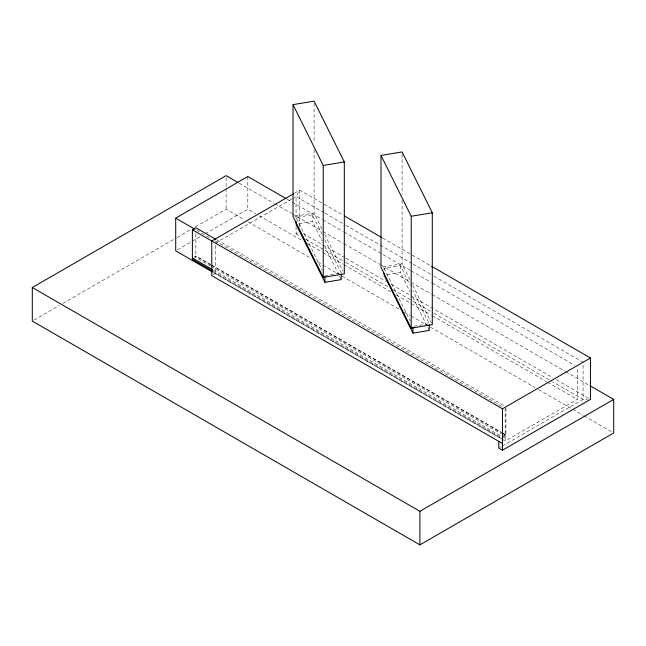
<?xml version="1.0" encoding="UTF-8"?>
<svg xmlns="http://www.w3.org/2000/svg" width="646" height="646" viewBox="0 0 646 646"><rect width="100%" height="100%" fill="white"/><g stroke="black" fill="none" stroke-linecap="round" stroke-linejoin="round"><path stroke-width="0.48" stroke-dasharray="3.23 2.42" d="M34.044 320.077L59.359 305.461M62.856 303.442L176.342 237.922M177.214 237.421L191.184 229.354M195.544 226.835L226.1 209.199L244.43 219.777M177.448 249.816L191.345 241.79M192.217 241.289L200.034 236.775M205.242 233.771L247.806 209.191L255.671 213.737M294.519 193.194L299.744 190.174L343.389 215.376M291.726 199.057L215.441 243.098L215.441 273.533L502.459 439.24M292.598 198.556L296.062 196.554L299.744 190.174L299.744 227.626M194.026 257.027L195.867 255.961L210.717 264.537M193.202 258.844L195.673 257.423L210.523 265.99M213.228 274.808L215.441 273.533M296.062 226.673L296.062 233.699L299.744 231.575M502.459 437.003L505.947 434.984L505.947 406.794M502.459 438.343L505.753 436.446L505.753 435.097L502.257 433.078M502.548 439.514L505.172 441.032L577.266 399.406L577.266 366.734M499.649 447.573L501.385 446.572M502.257 446.071L583.08 399.406L587.682 399.406M294.931 216.2L314.093 213.027L322.096 229.136M322.168 234.458L312.406 214.787L296.07 217.492L322.265 270.238M298.953 223.726L312.406 221.505L322.168 241.168M324.93 275.6L340.297 273.056M382.916 267L402.078 263.826L410.081 279.928M384.055 270.206L384.055 268.292L400.391 265.587L410.153 285.249M386.938 274.526L400.391 272.297L410.153 291.968M413.876 326.238L429.243 323.694L412.818 290.619M382.674 238.051L430.688 265.772M323.977 212.671L296.062 196.554L296.062 219.64M324.849 213.172L344.916 224.76M345.788 225.26L412.091 263.536M412.964 264.044L433.03 275.624M433.902 276.133L583.08 362.261L583.08 399.406L552.548 381.778M287.131 199.226L291.499 201.746M292.372 202.255L322.088 219.406M322.96 219.915L343.058 231.518M343.938 232.019L410.347 270.367M411.227 270.876L431.326 282.48M432.198 282.98L574.641 365.224M239.198 183.189L274.114 203.345M274.986 203.853L291.572 213.43M292.444 213.931L322.128 231.066M323 231.575L343.074 243.162M343.955 243.671L379.743 264.335M380.615 264.836L410.299 281.971M411.171 282.48L431.245 294.067M432.126 294.576L564.814 371.184M565.686 371.684L589.257 385.299M303.232 233.586L345.142 257.778M346.014 258.287L386.171 281.47M391.403 284.49L552.903 377.732M556.4 379.751L588.7 398.396M296.062 233.699L300.422 236.218M305.655 239.238L323.977 249.816M324.849 250.317L344.916 261.905M345.788 262.405L388.537 287.09M392.897 289.61L412.091 300.689M412.964 301.189L433.03 312.777M433.902 313.278L551.676 381.277M259.167 215.756L302.861 240.982M307.23 243.502L322.088 252.077M322.96 252.586L343.058 264.19M343.938 264.69L391.129 291.944M396.369 294.964L410.347 303.039M411.227 303.547L431.326 315.151M432.198 315.652L546.678 381.746M547.55 382.254L577.266 399.406M247.927 221.796L310.774 258.085M317.759 262.115L322.128 264.634M323 265.143L337.842 273.71M342.202 276.23L399.826 309.491M404.186 312.01L410.299 315.539M411.171 316.047L426.013 324.615M430.373 327.134L535.13 387.616M538.627 389.627L571.799 408.781M572.671 409.289L583.144 415.338M584.016 415.838L611.956 431.964M216.83 239.868L505.075 406.286M196.683 230.251L211.541 238.834M215.037 240.853L502.548 406.843M211.589 265.046L501.579 432.465M502.451 432.973L505.947 434.984M210.523 264.65L195.673 256.074L195.673 257.423M211.395 265.151L501.385 432.578M211.395 266.499L501.385 433.918M502.257 434.427L505.753 436.446M213.341 270.085L501.587 436.494M213.341 271.425L501.587 437.843M213.293 272.515L501.676 439.014M412.746 285.298L431.407 322.879M412.818 297.33L428.799 329.508M384.055 268.292L410.25 321.03M324.76 234.498L342.978 271.183M324.833 239.819L341.258 272.895M324.833 246.53L339.045 275.139M339.489 276.028L340.813 278.717M505.172 408.361L505.172 441.032M402.078 153.95L402.078 194.268M402.078 200.317L402.078 263.826M400.391 265.587L400.391 272.297M314.093 103.15L314.093 142.467M314.093 149.525L314.093 213.027M312.406 214.787L312.406 221.505M247.806 176.519L247.806 209.191M226.1 177.602L226.1 187.477M226.1 188.462L226.1 209.199M195.867 233.812L195.867 255.961"/><path stroke-width="0.97" d="M590.129 385.799L613.7 399.406L613.7 432.973L419.9 544.861L32.3 321.086L32.3 287.518L226.1 175.631L238.326 182.681M212.413 272.006L175.712 250.818L175.712 218.146L247.806 176.519L286.259 198.726M212.469 270.916L192.379 259.321L192.379 229.782L195.867 227.772L215.958 239.367M293.647 193.695L211.759 240.974L211.759 275.656L502.459 443.495M192.379 229.782L502.459 408.805L590.444 358.005L590.444 399.406L502.459 450.205L498.777 448.082L498.777 441.363M32.3 287.518L419.9 511.293L613.7 399.406M293.018 104.628L314.093 101.139L344.31 161.976L344.31 273.872L323.234 277.36L293.018 216.515L293.018 104.628L323.234 165.465L323.234 277.36M381.003 155.42L402.078 151.931L432.295 212.776L432.295 324.672L411.219 328.16L381.003 267.315L381.003 155.42L411.219 216.265L411.219 328.16M323.234 165.465L344.31 161.976M411.219 216.265L432.295 212.776M296.07 221.328L296.07 224.21L324.93 282.31L341.258 279.605L341.258 273.856M384.055 273.088L384.055 275.002L412.915 333.11L429.243 330.405L429.243 324.647M344.27 215.877L381.802 237.55M431.56 266.281L590.444 358.005M175.712 218.146L194.939 229.249M192.379 257.98L212.469 269.576M502.459 408.805L502.459 450.205M419.9 511.293L419.9 544.861M412.915 327.352L412.915 333.11M324.93 276.553L324.93 282.31"/></g></svg>
